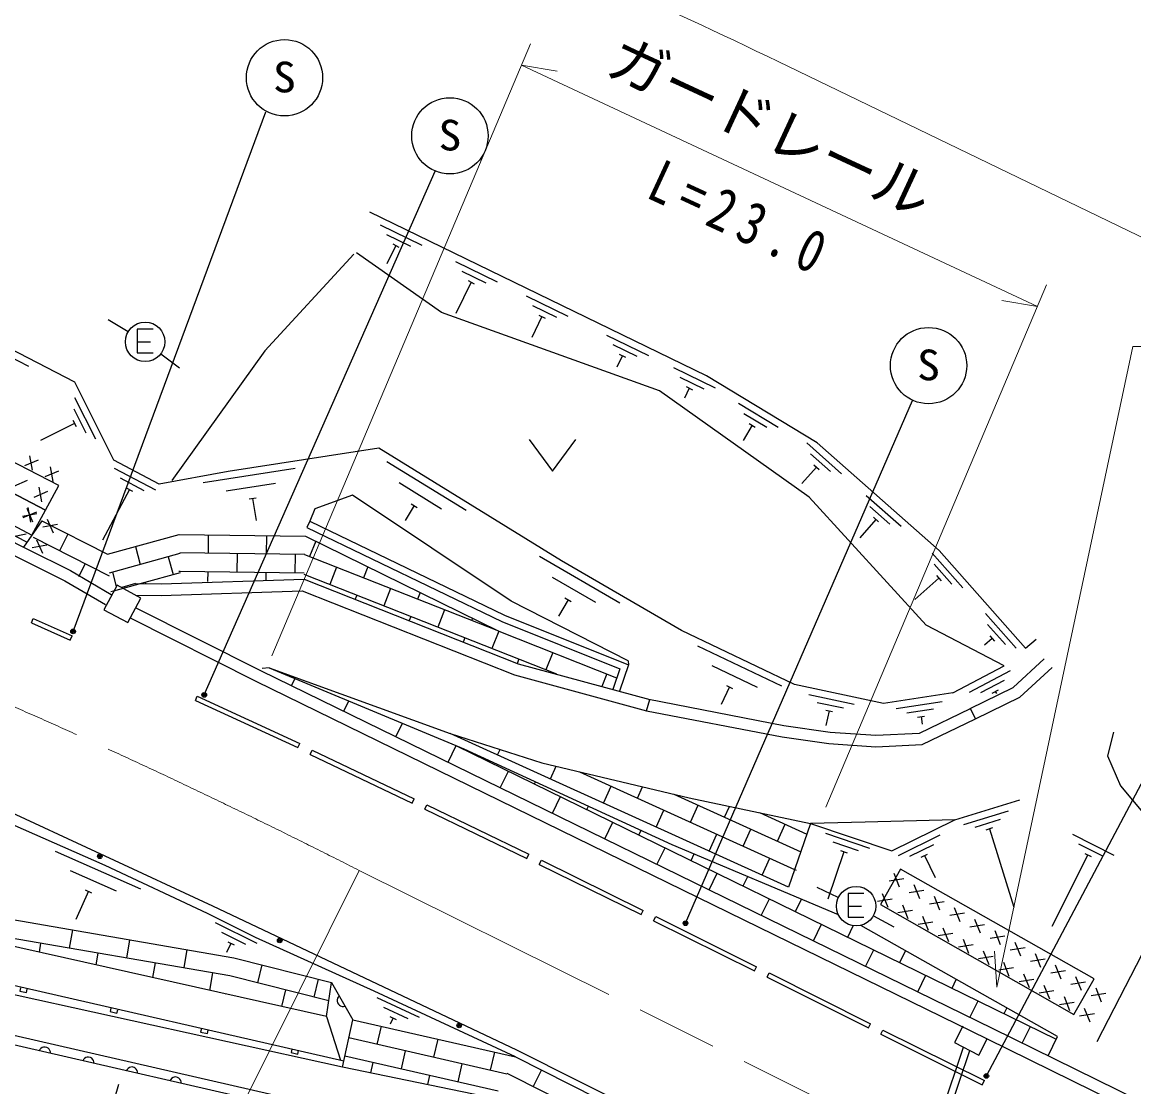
# Model space of a CAD drawing. Units: millimetres, scale not verified. Extents: x 40000 to 680000, y 20000 to 380000.
# Drawn here: x 386994 to 434822, y 273004 to 318825 of the extents above; entities that cross this region are included whole.
import ezdxf
from ezdxf.enums import TextEntityAlignment as Align

# ---------------------------------------------------------------- set-up
doc = ezdxf.new("R2010")
doc.units = ezdxf.units.MM
doc.header["$LTSCALE"] = 1000
doc.linetypes.add('CHAIN', pattern=[18.5, 12, -1.5, 3.5, -1.5])
for name, color, linetype, lineweight in [('M-BGD', 7, 'Continuous', 25), ('M-BMK', 2, 'CHAIN', 13), ('M-STR-HTXT', 7, 'Continuous', 13), ('M-STR-STRC', 7, 'Continuous', 25)]:
    doc.layers.add(name, color=color, linetype=linetype, lineweight=lineweight)
doc.styles.add('ＭＳ ゴシック', font='')
doc.styles.get('ＭＳ ゴシック').set_extended_font_data('MS Gothic')

msp = doc.modelspace()

# ---------------------------------------------------------------- linework, layer by layer
at = {"layer": 'M-BGD'}
for p, q in [((402389, 310100), (404187, 309225)), ((402662, 309689), (403696, 309186)), ((403069, 309213), (402683, 308418)), ((402935, 309279), (403204, 309147)), ((405631, 308523), (407430, 307649)), ((405904, 308113), (406938, 307610)), ((406312, 307636), (405655, 306286)), ((406177, 307702), (406447, 307571)), ((408675, 307043), (410474, 306169)), ((408948, 306633), (409982, 306130)), ((409356, 306156), (408918, 305256)), ((409221, 306222), (409491, 306091)), ((391551, 305501), (390691, 306012)), ((412136, 305360), (413935, 304486)), ((385485, 304940), (387264, 304021)), ((391941, 305067), (392519, 305067)), ((412409, 304950), (413444, 304447)), ((392958, 304552), (393754, 303947)), ((412817, 304473), (412574, 303974)), ((412682, 304539), (412952, 304408)), ((415016, 303960), (416815, 303086)), ((415289, 303549), (416323, 303047)), ((415697, 303073), (415487, 302642)), ((415562, 303139), (415832, 303008)), ((389244, 302677), (390142, 300887)), ((417809, 302423), (419520, 301388)), ((389211, 302185), (389728, 301155)), ((418043, 301989), (419027, 301394)), ((387193, 296439), (377754, 301333)), ((389246, 301558), (387775, 300820)), ((389178, 301692), (389313, 301424)), ((418405, 301477), (418009, 300822)), ((418277, 301555), (418534, 301400)), ((420755, 300714), (422253, 299390)), ((387675, 299977), (387086, 299727)), ((387438, 299537), (387323, 300167)), ((402681, 299922), (406089, 297818)), ((420908, 300246), (421769, 299484)), ((388556, 299503), (387966, 299252)), ((388318, 299062), (388204, 299692)), ((390955, 299629), (392725, 298691)), ((394776, 299011), (398733, 299626)), ((421173, 299678), (420543, 298964)), ((421061, 299777), (421285, 299578)), ((387201, 299097), (386612, 298847)), ((391214, 299208), (392231, 298669)), ((395768, 298658), (397895, 298989)), ((403206, 299009), (405038, 297878)), ((388081, 298622), (387492, 298372)), ((387844, 298182), (387729, 298812)), ((391605, 298717), (390442, 296524)), ((391473, 298788), (391738, 298647)), ((423311, 298455), (424809, 297131)), ((396760, 298306), (397057, 298352)), ((396908, 298329), (397057, 297375)), ((403859, 298018), (403465, 297379)), ((403732, 298097), (403987, 297939)), ((423463, 297987), (424325, 297225)), ((387629, 297670), (387000, 297547)), ((387607, 297742), (387017, 297492)), ((387186, 297902), (387443, 297315)), ((387369, 297302), (387254, 297932)), ((399579, 297876), (399376, 297342)), ((423616, 297518), (423841, 297319)), ((387844, 297360), (387045, 296230)), ((387844, 297360), (390657, 295924)), ((388515, 297206), (387886, 297084)), ((388072, 297438), (388329, 296852)), ((399376, 297342), (399245, 297072)), ((423729, 297418), (423035, 296633)), ((387165, 296784), (386537, 296661)), ((390748, 294979), (387480, 296647)), ((387608, 296552), (387866, 295966)), ((388957, 296791), (388593, 296079)), ((394999, 296763), (394988, 295963)), ((397499, 296730), (397488, 295930)), ((399185, 296707), (407495, 292609)), ((388051, 296320), (387423, 296198)), ((391862, 296257), (392075, 295486)), ((399621, 296492), (399357, 295824)), ((393772, 295956), (390735, 295115)), ((393280, 295820), (393494, 295049)), ((399157, 295908), (393771, 295980)), ((396238, 295947), (396228, 295147)), ((398738, 295913), (398727, 295113)), ((407495, 292609), (399157, 295903)), ((409245, 295838), (412713, 293833)), ((426141, 295976), (427467, 294479)), ((389707, 295511), (389422, 294952)), ((390871, 295153), (391042, 294533)), ((393794, 295132), (392115, 294667)), ((393793, 295179), (393728, 295180)), ((399129, 295108), (393793, 295179)), ((394978, 295164), (394972, 294746)), ((397477, 295130), (397473, 294814)), ((400520, 295365), (400226, 294621)), ((401871, 295382), (401682, 294905)), ((426235, 295492), (426998, 294631)), ((392115, 294667), (390914, 294335)), ((391870, 294661), (391273, 294487)), ((392289, 294715), (392301, 294672)), ((409999, 290759), (399128, 295055)), ((409797, 294941), (411660, 293863)), ((426429, 294896), (425398, 293983)), ((426330, 295008), (426529, 294784)), ((390914, 294335), (390813, 294307)), ((401388, 294161), (401320, 293988)), ((402845, 294446), (402551, 293702)), ((404120, 294273), (404007, 293987)), ((410478, 293969), (410072, 293266)), ((410348, 294044), (410608, 293894)), ((391857, 293630), (397268, 290911)), ((403713, 293243), (403644, 293068)), ((405170, 293527), (404876, 292783)), ((428439, 293381), (429765, 291884)), ((387388, 292978), (387470, 293161)), ((387388, 292978), (389063, 292231)), ((387470, 293161), (389145, 292414)), ((406370, 293163), (406332, 293068)), ((428534, 292897), (429296, 292036)), ((389063, 292231), (389145, 292414)), ((406038, 292324), (405969, 292147)), ((407495, 292609), (407201, 291864)), ((407495, 292609), (412566, 290605)), ((428728, 292301), (428400, 292010)), ((428629, 292413), (428827, 292189)), ((430164, 291886), (430619, 292268)), ((416053, 291984), (419666, 290255)), ((408363, 291405), (408293, 291227)), ((409820, 291690), (409526, 290946)), ((413071, 291333), (413086, 291167)), ((397268, 290911), (428733, 275523)), ((397616, 291031), (397312, 291001)), ((397616, 291031), (405994, 287555)), ((416672, 291133), (418614, 290203)), ((427040, 289957), (429252, 291123)), ((427747, 289990), (429516, 290923)), ((398582, 290268), (398729, 290569)), ((412145, 290771), (411932, 290233)), ((428239, 289968), (429256, 290504)), ((417427, 290216), (417063, 289455)), ((417292, 290281), (417563, 290151)), ((420838, 289883), (422796, 289465)), ((428732, 289945), (428997, 290085)), ((428864, 290015), (428912, 289924)), ((394443, 289632), (394527, 289814)), ((394443, 289632), (398858, 287600)), ((394527, 289814), (398941, 287782)), ((400828, 289169), (401043, 289609)), ((413862, 289189), (413993, 289672)), ((421202, 289549), (422328, 289309)), ((424604, 289283), (426584, 289584)), ((421565, 289216), (421859, 289153)), ((421712, 289184), (421577, 288552)), ((425062, 289100), (426201, 289273)), ((425520, 288916), (425817, 288961)), ((425669, 288939), (425718, 288616)), ((427788, 289283), (428008, 288834)), ((403073, 288070), (403356, 288649)), ((398858, 287600), (398941, 287782)), ((399381, 287305), (399467, 287486)), ((399467, 287486), (403859, 285391)), ((405319, 286972), (405670, 287689)), ((405683, 287684), (431485, 275059)), ((405994, 287555), (414951, 283430)), ((407446, 287285), (407555, 287524)), ((395196, 280777), (381539, 287118)), ((399381, 287305), (403773, 285210)), ((406793, 287141), (406812, 287179)), ((407564, 285873), (407916, 286591)), ((409723, 286251), (409973, 286801)), ((410969, 286563), (420229, 282358)), ((411192, 286462), (411211, 286506)), ((409039, 286042), (409083, 286132)), ((411999, 285217), (412330, 285945)), ((413468, 285428), (413689, 285915)), ((415038, 285594), (420492, 283117)), ((403773, 285210), (403859, 285391)), ((404315, 284952), (404402, 285132)), ((404402, 285132), (408790, 283014)), ((409810, 284774), (410162, 285493)), ((411284, 284943), (411354, 285086)), ((415744, 284395), (416075, 285123)), ((417213, 284606), (417425, 285074)), ((404315, 284952), (408703, 282834)), ((414275, 284183), (414606, 284912)), ((418714, 284803), (420755, 283876)), ((427512, 284295), (429425, 284886)), ((412056, 283675), (412407, 284394)), ((419489, 283572), (419820, 284301)), ((427992, 284182), (429093, 284522)), ((428473, 284068), (428760, 284157)), ((428616, 284113), (429660, 280735)), ((413530, 283845), (413626, 284040)), ((416551, 283149), (416882, 283878)), ((418020, 283361), (418351, 284089)), ((421555, 283914), (423453, 283275)), ((424693, 282961), (426490, 283844)), ((432180, 283877), (433969, 282976)), ((414301, 282577), (414653, 283295)), ((414951, 283430), (422106, 280417)), ((421879, 283541), (422970, 283173)), ((422202, 283168), (422487, 283072)), ((425185, 282924), (426219, 283432)), ((432448, 283462), (433476, 282944)), ((388415, 283141), (392080, 281525)), ((408703, 282834), (408790, 283014)), ((409244, 282573), (409332, 282752)), ((409332, 282752), (413711, 280598)), ((415776, 282746), (415912, 283025)), ((418828, 282116), (419158, 282844)), ((422345, 283120), (421658, 281080)), ((425678, 282887), (425947, 283020)), ((425812, 282953), (426277, 282008)), ((432849, 282980), (431295, 279896)), ((432715, 283047), (432983, 282912)), ((389061, 282309), (391031, 281440)), ((409244, 282573), (413623, 280418)), ((416547, 281478), (416898, 282196)), ((420229, 282358), (420297, 282327)), ((424491, 282199), (424728, 281604)), ((418021, 281647), (418220, 282054)), ((424926, 281952), (424293, 281851)), ((389844, 281417), (389306, 280198)), ((389706, 281477), (389981, 281356)), ((422108, 281144), (421206, 281576)), ((423997, 281329), (424234, 280735)), ((425795, 281458), (425163, 281357)), ((425361, 281705), (425598, 281110)), ((408273, 274585), (395196, 280777)), ((418792, 280379), (419144, 281098)), ((420267, 280548), (420528, 281082)), ((422534, 280777), (423112, 280777)), ((424432, 281082), (423800, 280982)), ((424867, 280835), (425104, 280241)), ((426665, 280964), (426032, 280863)), ((426230, 281211), (426467, 280616)), ((400092, 276024), (380379, 280439)), ((395921, 277778), (380383, 280462)), ((413623, 280418), (413711, 280598)), ((414162, 280153), (414251, 280332)), ((414251, 280332), (418594, 278172)), ((423618, 280365), (424493, 279881)), ((425301, 280588), (424669, 280488)), ((425736, 280341), (425973, 279747)), ((427534, 280470), (426902, 280369)), ((427100, 280717), (427337, 280122)), ((436177, 280661), (433229, 274945)), ((395300, 280069), (397094, 279179)), ((414162, 280153), (418505, 277993)), ((421038, 279280), (421390, 279999)), ((422512, 279449), (422748, 279930)), ((431535, 275163), (423074, 279950)), ((426171, 280095), (425539, 279994)), ((426606, 279848), (426843, 279253)), ((428404, 279976), (427771, 279875)), ((427969, 280223), (428206, 279628)), ((389152, 279759), (389016, 278971)), ((391616, 279333), (391479, 278545)), ((395570, 279656), (396602, 279144)), ((427040, 279601), (426408, 279500)), ((427475, 279354), (427712, 278759)), ((429273, 279482), (428641, 279381)), ((428839, 279729), (429076, 279134)), ((380087, 278876), (400837, 274118)), ((387784, 279183), (387717, 278795)), ((394079, 278908), (393943, 278119)), ((395975, 279175), (395778, 278780)), ((395840, 279242), (396109, 279109)), ((423284, 278181), (423635, 278900)), ((424758, 278351), (425006, 278857)), ((427910, 279107), (427278, 279006)), ((428345, 278860), (428582, 278265)), ((430143, 278988), (429510, 278887)), ((429708, 279235), (429945, 278640)), ((400780, 273852), (380114, 278390)), ((390248, 278758), (390160, 278248)), ((428779, 278613), (428147, 278512)), ((429214, 278366), (429451, 277771)), ((431012, 278494), (430380, 278393)), ((430578, 278741), (430815, 278147)), ((392711, 278332), (392602, 277701)), ((395175, 277907), (395045, 277154)), ((397308, 278253), (397112, 277477)), ((418505, 277993), (418594, 278172)), ((419043, 277725), (419133, 277904)), ((419133, 277904), (423491, 275716)), ((429649, 278119), (429017, 278018)), ((431882, 278000), (431249, 277900)), ((431447, 278247), (431684, 277653)), ((400189, 276700), (395922, 277778)), ((399732, 277640), (399536, 276865)), ((400092, 276024), (400304, 277496)), ((400304, 277496), (401216, 275888)), ((419043, 277725), (423401, 275537)), ((425529, 277083), (425881, 277801)), ((427004, 277252), (427186, 277624)), ((430518, 277625), (429886, 277524)), ((430084, 277872), (430321, 277277)), ((432751, 277506), (432119, 277406)), ((432317, 277753), (432554, 277159)), ((395761, 276994), (395747, 276997)), ((398324, 277171), (398145, 276460)), ((431388, 277131), (430756, 277030)), ((430953, 277378), (431190, 276783)), ((433621, 277013), (432988, 276912)), ((433186, 277259), (433423, 276665)), ((379617, 276827), (400254, 272095)), ((402254, 276840), (404071, 275996)), ((427775, 275984), (428126, 276703)), ((432257, 276637), (431625, 276536)), ((431823, 276884), (432060, 276289)), ((400157, 271706), (379528, 276436)), ((400092, 276024), (400684, 274153)), ((402535, 276434), (403579, 275948)), ((402815, 276027), (403088, 275901)), ((429249, 276153), (429365, 276391)), ((433127, 276143), (432494, 276042)), ((432692, 276390), (432929, 275795)), ((400780, 273852), (401216, 275888)), ((401216, 275888), (408221, 274289)), ((402434, 275609), (402256, 274830)), ((402952, 275964), (402827, 275696)), ((423401, 275537), (423491, 275716)), ((427464, 275611), (427104, 274906)), ((428734, 275523), (453765, 263190)), ((430020, 274885), (430372, 275604)), ((407850, 273553), (401048, 275105)), ((404872, 275053), (404694, 274273)), ((423938, 275267), (424031, 275444)), ((423938, 275267), (428304, 273092)), ((424027, 275446), (428394, 273271)), ((428513, 275074), (453543, 262741)), ((431143, 274336), (431535, 275163)), ((403475, 274551), (403297, 273771)), ((459313, 248954), (408273, 274585)), ((424403, 265572), (427497, 274705)), ((424687, 265475), (427767, 274567)), ((407480, 272817), (400881, 274323)), ((407309, 274497), (407131, 273717)), ((408221, 274289), (448790, 253860)), ((407320, 272500), (400780, 273852)), ((402078, 274050), (401977, 273604)), ((405912, 273995), (405734, 273215)), ((409337, 273727), (408977, 273012)), ((389514, 267527), (391150, 273121)), ((404516, 273493), (404426, 273098)), ((448431, 253146), (407861, 273575)), ((428304, 273092), (428394, 273271))]:
    msp.add_line(p, q, dxfattribs=at)
for points in [[(349759, 315372), (357719, 311238), (368234, 305397), (378481, 300010), (386997, 295692), (388832, 294780), (390571, 293763)], [(430164, 291886), (426444, 296086), (421198, 300723), (416440, 303601), (401944, 310650)], [(401267, 308848), (397437, 304685), (393432, 299105)], [(429252, 291123), (425891, 292877), (420858, 298376), (414408, 302961), (405036, 306332), (401377, 308897)], [(427040, 289957), (424052, 289503), (420222, 290322), (415368, 292645), (410191, 295638), (402333, 300490), (395862, 299484), (392890, 298943), (390934, 299981), (389251, 303332), (381211, 307486)], [(369035, 305541), (378711, 300455), (387220, 296140)], [(392621, 305611), (391941, 305611), (391941, 304591), (392621, 304591)], [(408811, 300864), (409811, 299504), (410811, 300864)], [(413071, 291333), (408027, 293906), (401199, 298467), (399579, 297876)], [(399245, 297072), (407624, 293031), (412710, 290994), (412405, 290104)], [(399376, 297342), (407745, 293306), (413086, 291167), (412696, 290025)], [(390657, 295924), (393749, 296780), (399185, 296707)], [(387220, 296140), (389070, 295221), (390824, 294196)], [(408221, 274289), (402137, 277115), (397031, 279434), (394969, 280457), (390563, 282522), (385705, 284665), (381480, 286512), (376753, 288481), (372523, 290149), (367600, 292019), (362849, 293754), (357590, 295503), (356604, 295229)], [(391870, 294661), (392973, 294648), (399121, 294859), (408327, 291214), (413993, 289672)], [(391864, 294160), (392978, 294147), (399034, 294355), (408169, 290738), (413862, 289189)], [(391633, 293182), (397045, 290462), (428513, 275074)], [(427788, 289283), (429638, 290193), (430973, 291422)], [(397616, 291031), (405401, 288214), (409356, 286948), (415698, 285437), (420916, 284340), (424418, 283161), (427123, 284490), (429919, 285353)], [(428008, 288834), (429924, 289776), (431312, 291055)], [(413956, 289681), (419768, 288559), (421755, 288271), (423724, 288134), (425596, 288225), (427791, 289285)], [(413862, 289189), (419696, 288064), (421702, 287773), (423719, 287632), (425722, 287730), (428008, 288834)], [(420916, 284340), (419966, 281599), (405401, 288214)], [(433949, 288263), (433692, 287246), (434250, 285964), (435873, 284014), (438057, 281838), (439400, 280992), (441132, 280695), (442562, 280848), (443570, 281253), (443984, 281894), (444394, 283098)], [(427123, 284490), (423261, 284392), (420916, 284340)], [(380530, 281248), (396096, 278559), (400304, 277496)], [(423214, 281321), (422534, 281321), (422534, 280301), (423214, 280301)], [(386920, 277269), (386887, 277122), (387180, 277056), (387213, 277203)], [(400636, 276909), (400594, 276862), (400565, 276812), (400547, 276743), (400545, 276685), (400557, 276623), (400597, 276553), (400644, 276511), (400695, 276482), (400763, 276464), (400821, 276462), (400883, 276474)], [(390811, 276388), (390778, 276242), (391071, 276176), (391104, 276322)], [(394702, 275507), (394669, 275361), (394961, 275295), (394994, 275441)], [(427104, 274906), (428160, 274366), (428521, 275070)], [(388211, 274445), (388205, 274508), (388186, 274564), (388149, 274624), (388107, 274664), (388053, 274697), (387975, 274715), (387912, 274709), (387857, 274691), (387797, 274653), (387756, 274611), (387723, 274557)], [(398593, 274627), (398559, 274480), (398852, 274414), (398885, 274561)], [(390086, 274015), (390080, 274078), (390062, 274134), (390024, 274194), (389982, 274234), (389928, 274267), (389850, 274285), (389787, 274279), (389732, 274261), (389672, 274223), (389632, 274181), (389599, 274127)], [(391961, 273585), (391955, 273648), (391937, 273704), (391900, 273764), (391858, 273804), (391804, 273837), (391726, 273855), (391663, 273849), (391607, 273831), (391547, 273793), (391507, 273751), (391474, 273697)], [(393837, 273155), (393831, 273218), (393813, 273274), (393775, 273334), (393733, 273374), (393679, 273407), (393601, 273425), (393538, 273419), (393483, 273401), (393423, 273363), (393382, 273321), (393350, 273267)]]:
    msp.add_lwpolyline(points, dxfattribs=at)
for points in [[(388566, 298890), (379008, 303814), (378479, 302796), (387989, 297820)], [(387989, 297820), (378479, 302796), (377949, 301778), (387412, 296750)], [(392104, 294038), (391080, 294591), (390510, 293537), (391535, 292983)], [(433117, 277644), (424789, 282375), (423919, 280844), (432247, 276113)]]:
    msp.add_lwpolyline(points, close=True, dxfattribs=at)
for centre, radius in [((392281, 305067), 850), ((390334, 282924), 100), ((390334, 282924), 60), ((390334, 282924), 20), ((422874, 280777), 850), ((398072, 279304), 100), ((398072, 279304), 60), ((398072, 279304), 20), ((405795, 275647), 100), ((405795, 275647), 60), ((405795, 275647), 20)]:
    msp.add_circle(centre, radius, dxfattribs=at)
at = {"layer": 'M-BMK'}
msp.add_line((401488, 282317), (448133, 259142), dxfattribs=at)
msp.add_arc((265490, 14914), 300000, 63.04248, 68.44336, dxfattribs=at)
at = {"layer": 'M-STR-HTXT'}
for p, q in [((397731, 291552), (408861, 317895)), ((419515, 317135), (438298, 308052)), ((408471, 316974), (430677, 306593)), ((408471, 316974), (410008, 316720)), ((431066, 307515), (421571, 285039)), ((430677, 306593), (429141, 306848)), ((388122, 255415), (401488, 282317)), ((428935, 277292), (428835, 278847))]:
    msp.add_line(p, q, dxfattribs=at)
msp.add_lwpolyline([(428935, 277292), (434778, 304871), (447611, 304871)], dxfattribs=at)
msp.add_arc((310673, 92072), 250000, 64.19128, 71.80078, dxfattribs=at)
at = {"layer": 'M-STR-STRC'}
for p, q in [((389182, 292602), (397470, 314972)), ((394825, 289872), (404767, 312417)), ((415534, 280043), (425306, 302544)), ((428479, 273468), (440132, 295464))]:
    msp.add_line(p, q, dxfattribs=at)
for centre, radius in [((398279, 316436), 1642), ((405397, 313935), 1642), ((425992, 304044), 1642), ((389182, 292602), 100), ((389182, 292602), 60), ((389182, 292602), 20), ((394825, 289872), 100), ((394825, 289872), 60), ((394825, 289872), 20), ((415534, 280043), 100), ((415534, 280043), 60), ((415534, 280043), 20), ((428479, 273468), 100), ((428479, 273468), 60), ((428479, 273468), 20)]:
    msp.add_circle(centre, radius, dxfattribs=at)

# ---------------------------------------------------------------- texts
at = {"layer": 'M-STR-HTXT', "style": 'ＭＳ ゴシック'}
msp.add_text('ガードレール', height=1833, rotation=335.1, dxfattribs=at).set_placement((411781, 316155), align=Align.BOTTOM_LEFT)
at = {"layer": 'M-STR-HTXT', "insert": (413759, 311283), "char_height": 1833, "attachment_point": 7, "rotation": 335.2, "style": 'ＭＳ ゴシック'}
msp.add_mtext('\\T1.4;\\W0.8;L=23.0', dxfattribs=at)
at = {"layer": 'M-STR-STRC', "style": 'ＭＳ ゴシック', "width": 1.1}
for p in [(397784, 315410), (404902, 312909), (425497, 303018)]:
    msp.add_text('S', height=1320, dxfattribs=at).set_placement(p, align=Align.BOTTOM_LEFT)

doc.saveas('drawing.dxf')
